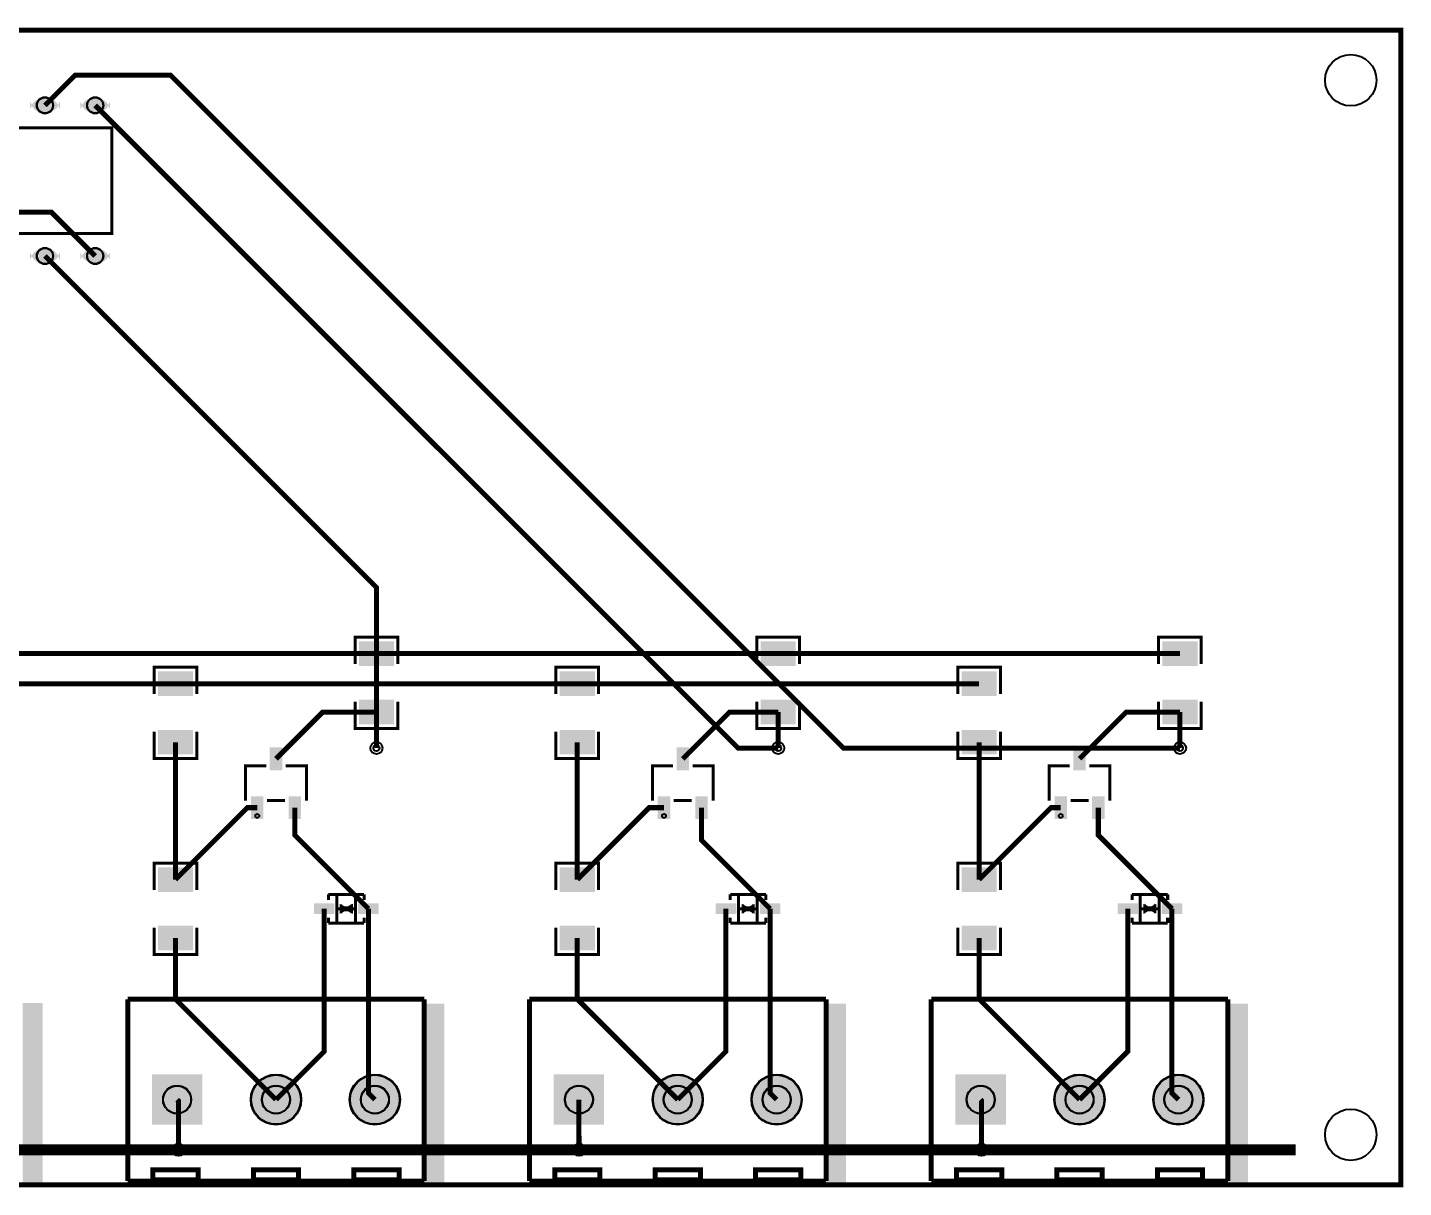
# Model space of a CAD drawing. Header units: millimetres. Extents: x 0 to 150, y -59 to 0.
# Drawn here: x 80.4 to 150, y -58.5 to 0.1 of the extents above; entities that cross this region are included whole.
import ezdxf

# ---------------------------------------------------------------- set-up
doc = ezdxf.new("R2010")
doc.units = ezdxf.units.MM
for name, color, linetype, true_color in [('BoardOutLine', 7, 'Continuous', 0xff00ff), ('BottomLayer', 7, 'Continuous', 0x0000ff), ('BottomSolderMaskLayer', 7, 'Continuous', 0xaa00ff), ('Document', 7, 'Continuous', 0xffffff), ('Hole', 7, 'Continuous', 0x222222), ('Multi-Layer', 7, 'Continuous', 0xc0c0c0), ('TopLayer', 7, 'Continuous', 0xff0000), ('TopPasteMaskLayer', 7, 'Continuous', 0x808080), ('TopSilkLayer', 7, 'Continuous', 0xffcc00), ('TopSolderMaskLayer', 7, 'Continuous', 0x800080)]:
    doc.layers.add(name, color=color, linetype=linetype, true_color=true_color)

msp = doc.modelspace()

# ---------------------------------------------------------------- hatches: boundary and pattern name
at = {"layer": 'BottomSolderMaskLayer'}
for points in [[(82.03530607061218, -3.622428244856451, -0.7853981633974483), (80.52451104902214, -3.622428244856451), (80.52451104902214, -3.997586995173947, -0.7853981633974483), (82.03530607061218, -3.997586995173947)], [(84.57531115062231, -3.622428244856451, -0.7853981633974483), (83.06451612903227, -3.622428244856451), (83.06451612903227, -3.997586995173947, -0.7853981633974483), (84.57531115062231, -3.997586995173947)], [(82.03530607061218, -11.242443484886962, -0.7853981633974483), (80.52451104902214, -11.242443484886962), (80.52451104902214, -11.617602235204458, -0.7853981633974483), (82.03530607061218, -11.617602235204458)], [(84.57531115062231, -11.242443484886962, -0.7853981633974483), (83.06451612903227, -11.242443484886962), (83.06451612903227, -11.617602235204458, -0.7853981633974483), (84.57531115062231, -11.617602235204458)], [(86.68857075133519, -52.8265915306024), (89.23939676911618, -52.8265915306024), (89.23939676911618, -55.377417548383505), (86.68857075133519, -55.377417548383505)], [(91.68853187706367, -54.10210820421639, 1), (94.23933197866387, -54.10210820421639, 1)], [(96.6885318770639, -54.10210820421639, 1), (99.2393319786641, -54.10210820421639, 1)], [(107.00855955905467, -52.8265915306024), (109.5593855768359, -52.8265915306024), (109.5593855768359, -55.377417548383505), (107.00855955905467, -55.377417548383505)], [(112.00857251714496, -54.10210820421639, 1), (114.55937261874516, -54.10210820421639, 1)], [(117.00857251714518, -54.10210820421639, 1), (119.55937261874539, -54.10210820421639, 1)], [(127.32857428295506, -52.8265915306024), (129.87940030073628, -52.8265915306024), (129.87940030073628, -55.377417548383505), (127.32857428295506, -55.377417548383505)], [(132.32861315722624, -54.10210820421639, 1), (134.87941325882645, -54.10210820421639, 1)], [(137.32861315722647, -54.10210820421639, 1), (139.87941325882667, -54.10210820421639, 1)]]:
    msp.add_hatch(color=256, dxfattribs=at).paths.add_polyline_path(points)
at = {"layer": 'Document'}
for points in [[(96.26598933197874, -44.19601219202434), (96.26598933197874, -44.70401320802637), (96.51998983997987, -44.450012700025354)], [(96.77399034798077, -44.70401320802637), (96.77399034798077, -44.19601219202434), (96.51998983997987, -44.450012700025354)], [(116.58600457200919, -44.19601219202434), (116.58600457200919, -44.70401320802637), (116.84000508001009, -44.450012700025354)], [(117.09400558801121, -44.70401320802637), (117.09400558801121, -44.19601219202434), (116.84000508001009, -44.450012700025354)], [(136.9059944119888, -44.19601219202434), (136.9059944119888, -44.70401320802637), (137.15999491998969, -44.450012700025354)], [(137.4139954279908, -44.70401320802637), (137.4139954279908, -44.19601219202434), (137.15999491998969, -44.450012700025354)]]:
    msp.add_hatch(color=256, dxfattribs=at).paths.add_polyline_path(points)
at = {"layer": 'Multi-Layer'}
for points in [[(82.00990601981208, -3.627508255016437, -0.7853981633974483), (80.54991109982224, -3.627508255016437), (80.54991109982224, -3.9925069850139607, -0.7853981633974483), (82.00990601981208, -3.9925069850139607)], [(84.54991109982221, -3.627508255016437, -0.7853981633974483), (83.08991617983237, -3.627508255016437), (83.08991617983237, -3.9925069850139607, -0.7853981633974483), (84.54991109982221, -3.9925069850139607)], [(82.00990601981208, -11.247523495046948, -0.7853981633974483), (80.54991109982224, -11.247523495046948), (80.54991109982224, -11.612522225044358, -0.7853981633974483), (82.00990601981208, -11.612522225044358)], [(84.54991109982221, -11.247523495046948, -0.7853981633974483), (83.08991617983237, -11.247523495046948), (83.08991617983237, -11.612522225044358, -0.7853981633974483), (84.54991109982221, -11.612522225044358)], [(86.71397002794015, -52.85199390398782), (89.21399542799077, -52.85199390398782), (89.21399542799077, -55.35201930403855), (86.71397002794015, -55.35201930403855)], [(91.71393192786377, -54.10210820421639, 1), (94.21393192786377, -54.10210820421639, 1)], [(96.713931927864, -54.10210820421639, 1), (99.213931927864, -54.10210820421639, 1)], [(107.03395986791975, -52.85199390398782), (109.53398526797059, -52.85199390398782), (109.53398526797059, -55.35201930403855), (107.03395986791975, -55.35201930403855)], [(112.03397256794506, -54.10210820421639, 1), (114.53397256794506, -54.10210820421639, 1)], [(117.03397256794528, -54.10210820421639, 1), (119.53397256794528, -54.10210820421639, 1)], [(127.35397510795019, -52.85199390398782), (129.85400050800104, -52.85199390398782), (129.85400050800104, -55.35201930403855), (127.35397510795019, -55.35201930403855)], [(132.35401320802634, -54.10210820421639, 1), (134.85401320802634, -54.10210820421639, 1)], [(137.35401320802657, -54.10210820421639, 1), (139.85401320802657, -54.10210820421639, 1)]]:
    msp.add_hatch(color=256, dxfattribs=at).paths.add_polyline_path(points)
at = {"layer": 'TopLayer'}
for points in [[(97.19349758699536, -32.144983489966876), (98.89448818897631, -32.144983489966876), (98.89448818897631, -30.937465074930174), (97.19349758699536, -30.937465074930174)], [(117.5135128270258, -32.144983489966876), (119.21450342900675, -32.144983489966876), (119.21450342900675, -30.937465074930174), (117.5135128270258, -30.937465074930174)], [(137.8335026670054, -32.144983489966876), (139.53449326898658, -32.144983489966876), (139.53449326898658, -30.937465074930174), (137.8335026670054, -30.937465074930174)], [(87.03350266700522, -33.66898653797307), (88.73449326898663, -33.66898653797307), (88.73449326898663, -32.46146812293625), (87.03350266700522, -32.46146812293625)], [(107.35349250698505, -33.66898653797307), (109.05448310896622, -33.66898653797307), (109.05448310896622, -32.46146812293625), (107.35349250698505, -32.46146812293625)], [(127.67350774701549, -33.66898653797307), (129.37449834899667, -33.66898653797307), (129.37449834899667, -32.46146812293625), (127.67350774701549, -32.46146812293625)], [(97.19349758699536, -33.8949961899923), (98.89448818897631, -33.8949961899923), (98.89448818897631, -35.10251460502923), (97.19349758699536, -35.10251460502923)], [(117.5135128270258, -33.8949961899923), (119.21450342900675, -33.8949961899923), (119.21450342900675, -35.10251460502923), (117.5135128270258, -35.10251460502923)], [(137.8335026670054, -33.8949961899923), (139.53449326898658, -33.8949961899923), (139.53449326898658, -35.10251460502923), (137.8335026670054, -35.10251460502923)], [(87.03350266700522, -35.41899923799838), (88.73449326898663, -35.41899923799838), (88.73449326898663, -36.62651765303531), (87.03350266700522, -36.62651765303531)], [(107.35349250698505, -35.41899923799838), (109.05448310896622, -35.41899923799838), (109.05448310896622, -36.62651765303531), (107.35349250698505, -36.62651765303531)], [(127.67350774701549, -35.41899923799838), (129.37449834899667, -35.41899923799838), (129.37449834899667, -36.62651765303531), (127.67350774701549, -36.62651765303531)], [(93.26400812801626, -36.32999745999484), (93.26400812801626, -37.39999999999998), (92.66400812801612, -37.39999999999998), (92.66400812801612, -36.32999745999484)], [(113.83799847599698, -36.32999745999484), (113.83799847599698, -37.39999999999998), (113.23799847599707, -37.39999999999998), (113.23799847599707, -36.32999745999484)], [(133.90398780797568, -36.32999745999484), (133.90398780797568, -37.39999999999998), (133.30398780797555, -37.39999999999998), (133.30398780797555, -36.32999745999484)], [(92.3140462280926, -38.799999999999955), (92.3140462280926, -39.870002540004975), (91.71404622809246, -39.870002540004975), (91.71404622809246, -38.799999999999955)], [(94.21397002794015, -38.799999999999955), (94.21397002794015, -39.870002540004975), (93.61397002794024, -39.870002540004975), (93.61397002794024, -38.799999999999955)], [(112.88803657607309, -38.799999999999955), (112.88803657607309, -39.870002540004975), (112.28803657607318, -39.870002540004975), (112.28803657607318, -38.799999999999955)], [(114.78796037592065, -38.799999999999955), (114.78796037592065, -39.870002540004975), (114.18796037592074, -39.870002540004975), (114.18796037592074, -38.799999999999955)], [(132.9540259080518, -38.799999999999955), (132.9540259080518, -39.870002540004975), (132.35402590805188, -39.870002540004975), (132.35402590805188, -38.799999999999955)], [(134.85394970789957, -38.799999999999955), (134.85394970789957, -39.870002540004975), (134.25394970789944, -39.870002540004975), (134.25394970789944, -38.799999999999955)], [(88.73449326898663, -43.5750063500127), (87.03350266700522, -43.5750063500127), (87.03350266700522, -42.367487934975884), (88.73449326898663, -42.367487934975884)], [(109.05448310896622, -43.5750063500127), (107.35349250698505, -43.5750063500127), (107.35349250698505, -42.367487934975884), (109.05448310896622, -42.367487934975884)], [(129.37449834899667, -43.5750063500127), (127.67350774701549, -43.5750063500127), (127.67350774701549, -42.367487934975884), (129.37449834899667, -42.367487934975884)], [(95.8949961899923, -44.69502159004321), (95.8949961899923, -44.20500381000761), (94.9099822199646, -44.20500381000761), (94.9099822199646, -44.69502159004321)], [(97.14498348996699, -44.69502159004321), (97.14498348996699, -44.20500381000761), (98.12999745999491, -44.20500381000761), (98.12999745999491, -44.69502159004321)], [(116.21501143002274, -44.69502159004321), (116.21501143002274, -44.20500381000761), (115.22999745999505, -44.20500381000761), (115.22999745999505, -44.69502159004321)], [(117.46499872999766, -44.69502159004321), (117.46499872999766, -44.20500381000761), (118.45001270002535, -44.20500381000761), (118.45001270002535, -44.69502159004321)], [(136.53500127000257, -44.69502159004321), (136.53500127000257, -44.20500381000761), (135.54998729997442, -44.20500381000761), (135.54998729997442, -44.69502159004321)], [(137.78498856997726, -44.69502159004321), (137.78498856997726, -44.20500381000761), (138.77000254000495, -44.20500381000761), (138.77000254000495, -44.69502159004321)], [(88.73449326898663, -45.32501905003801), (87.03350266700522, -45.32501905003801), (87.03350266700522, -46.53253746507494), (88.73449326898663, -46.53253746507494)], [(109.05448310896622, -45.32501905003801), (107.35349250698505, -45.32501905003801), (107.35349250698505, -46.53253746507494), (109.05448310896622, -46.53253746507494)], [(129.37449834899667, -45.32501905003801), (127.67350774701549, -45.32501905003801), (127.67350774701549, -46.53253746507494), (129.37449834899667, -46.53253746507494)]]:
    msp.add_hatch(color=256, dxfattribs=at).paths.add_polyline_path(points)
at = {"layer": 'TopPasteMaskLayer'}
for points in [[(97.29349758699527, -32.144983489966876), (97.65481330962666, -32.144983489966876), (97.7548133096268, -32.04498348996685), (97.7548133096268, -31.834417068834114), (97.8548133096267, -31.73441706883409), (98.23317246634497, -31.73441706883409), (98.3331724663451, -31.834417068834114), (98.3331724663451, -32.04498348996685), (98.43317246634501, -32.144983489966876), (98.79448818897663, -32.144983489966876), (98.89448818897631, -32.04498348996685), (98.89448818897631, -31.037465074930196), (98.79448818897663, -30.937465074930174), (97.29349758699527, -30.937465074930174), (97.19349758699536, -31.037465074930196), (97.19349758699536, -32.04498348996685)], [(117.61351282702572, -32.144983489966876), (117.97482854965733, -32.144983489966876), (118.07482854965701, -32.04498348996685), (118.07482854965701, -31.834417068834114), (118.17482854965692, -31.73441706883409), (118.55318770637564, -31.73441706883409), (118.65318770637555, -31.834417068834114), (118.65318770637555, -32.04498348996685), (118.75318770637546, -32.144983489966876), (119.11450342900685, -32.144983489966876), (119.21450342900675, -32.04498348996685), (119.21450342900675, -31.037465074930196), (119.11450342900685, -30.937465074930174), (117.61351282702572, -30.937465074930174), (117.5135128270258, -31.037465074930196), (117.5135128270258, -32.04498348996685)], [(137.93350266700554, -32.144983489966876), (138.2948183896367, -32.144983489966876), (138.3948183896366, -32.04498348996685), (138.3948183896366, -31.834417068834114), (138.49481838963675, -31.73441706883409), (138.87317754635524, -31.73441706883409), (138.97317754635492, -31.834417068834114), (138.97317754635492, -32.04498348996685), (139.07317754635505, -32.144983489966876), (139.43449326898644, -32.144983489966876), (139.53449326898658, -32.04498348996685), (139.53449326898658, -31.037465074930196), (139.43449326898644, -30.937465074930174), (137.93350266700554, -30.937465074930174), (137.8335026670054, -31.037465074930196), (137.8335026670054, -32.04498348996685)], [(87.13350266700536, -33.66898653797307), (87.49481838963675, -33.66898653797307), (87.59481838963688, -33.568986537973046), (87.59481838963688, -33.35842011684019), (87.6948183896368, -33.25842011684017), (88.07317754635505, -33.25842011684017), (88.17317754635519, -33.35842011684019), (88.17317754635519, -33.568986537973046), (88.2731775463551, -33.66898653797307), (88.63449326898649, -33.66898653797307), (88.73449326898663, -33.568986537973046), (88.73449326898663, -32.561468122936276), (88.63449326898649, -32.46146812293625), (87.13350266700536, -32.46146812293625), (87.03350266700522, -32.561468122936276), (87.03350266700522, -33.568986537973046)], [(107.45349250698496, -33.66898653797307), (107.81480822961657, -33.66898653797307), (107.91480822961648, -33.568986537973046), (107.91480822961648, -33.35842011684019), (108.01480822961639, -33.25842011684017), (108.39316738633488, -33.25842011684017), (108.49316738633479, -33.35842011684019), (108.49316738633479, -33.568986537973046), (108.5931673863347, -33.66898653797307), (108.95448310896631, -33.66898653797307), (109.05448310896622, -33.568986537973046), (109.05448310896622, -32.561468122936276), (108.95448310896631, -32.46146812293625), (107.45349250698496, -32.46146812293625), (107.35349250698505, -32.561468122936276), (107.35349250698505, -33.568986537973046)], [(127.7735077470154, -33.66898653797307), (128.13482346964702, -33.66898653797307), (128.23482346964693, -33.568986537973046), (128.23482346964693, -33.35842011684019), (128.33482346964706, -33.25842011684017), (128.71318262636532, -33.25842011684017), (128.81318262636523, -33.35842011684019), (128.81318262636523, -33.568986537973046), (128.91318262636537, -33.66898653797307), (129.27449834899676, -33.66898653797307), (129.37449834899667, -33.568986537973046), (129.37449834899667, -32.561468122936276), (129.27449834899676, -32.46146812293625), (127.7735077470154, -32.46146812293625), (127.67350774701549, -32.561468122936276), (127.67350774701549, -33.568986537973046)], [(97.29349758699527, -33.8949961899923), (97.65481330962666, -33.8949961899923), (97.7548133096268, -33.99499618999232), (97.7548133096268, -34.205562611125174), (97.8548133096267, -34.3055626111252), (98.23317246634497, -34.3055626111252), (98.3331724663451, -34.205562611125174), (98.3331724663451, -33.99499618999232), (98.43317246634501, -33.8949961899923), (98.79448818897663, -33.8949961899923), (98.89448818897631, -33.99499618999232), (98.89448818897631, -35.002514605029205), (98.79448818897663, -35.10251460502923), (97.29349758699527, -35.10251460502923), (97.19349758699536, -35.002514605029205), (97.19349758699536, -33.99499618999232)], [(117.61351282702572, -33.8949961899923), (117.97482854965733, -33.8949961899923), (118.07482854965701, -33.99499618999232), (118.07482854965701, -34.205562611125174), (118.17482854965692, -34.3055626111252), (118.55318770637564, -34.3055626111252), (118.65318770637555, -34.205562611125174), (118.65318770637555, -33.99499618999232), (118.75318770637546, -33.8949961899923), (119.11450342900685, -33.8949961899923), (119.21450342900675, -33.99499618999232), (119.21450342900675, -35.002514605029205), (119.11450342900685, -35.10251460502923), (117.61351282702572, -35.10251460502923), (117.5135128270258, -35.002514605029205), (117.5135128270258, -33.99499618999232)], [(137.93350266700554, -33.8949961899923), (138.2948183896367, -33.8949961899923), (138.3948183896366, -33.99499618999232), (138.3948183896366, -34.205562611125174), (138.49481838963675, -34.3055626111252), (138.87317754635524, -34.3055626111252), (138.97317754635492, -34.205562611125174), (138.97317754635492, -33.99499618999232), (139.07317754635505, -33.8949961899923), (139.43449326898644, -33.8949961899923), (139.53449326898658, -33.99499618999232), (139.53449326898658, -35.002514605029205), (139.43449326898644, -35.10251460502923), (137.93350266700554, -35.10251460502923), (137.8335026670054, -35.002514605029205), (137.8335026670054, -33.99499618999232)], [(87.13350266700536, -35.41899923799838), (87.49481838963675, -35.41899923799838), (87.59481838963688, -35.5189992379984), (87.59481838963688, -35.72956565913137), (87.6948183896368, -35.829565659131276), (88.07317754635505, -35.829565659131276), (88.17317754635519, -35.72956565913137), (88.17317754635519, -35.5189992379984), (88.2731775463551, -35.41899923799838), (88.63449326898649, -35.41899923799838), (88.73449326898663, -35.5189992379984), (88.73449326898663, -36.526517653035285), (88.63449326898649, -36.62651765303531), (87.13350266700536, -36.62651765303531), (87.03350266700522, -36.526517653035285), (87.03350266700522, -35.5189992379984)], [(107.45349250698496, -35.41899923799838), (107.81480822961657, -35.41899923799838), (107.91480822961648, -35.5189992379984), (107.91480822961648, -35.72956565913137), (108.01480822961639, -35.829565659131276), (108.39316738633488, -35.829565659131276), (108.49316738633479, -35.72956565913137), (108.49316738633479, -35.5189992379984), (108.5931673863347, -35.41899923799838), (108.95448310896631, -35.41899923799838), (109.05448310896622, -35.5189992379984), (109.05448310896622, -36.526517653035285), (108.95448310896631, -36.62651765303531), (107.45349250698496, -36.62651765303531), (107.35349250698505, -36.526517653035285), (107.35349250698505, -35.5189992379984)], [(127.7735077470154, -35.41899923799838), (128.13482346964702, -35.41899923799838), (128.23482346964693, -35.5189992379984), (128.23482346964693, -35.72956565913137), (128.33482346964706, -35.829565659131276), (128.71318262636532, -35.829565659131276), (128.81318262636523, -35.72956565913137), (128.81318262636523, -35.5189992379984), (128.91318262636537, -35.41899923799838), (129.27449834899676, -35.41899923799838), (129.37449834899667, -35.5189992379984), (129.37449834899667, -36.526517653035285), (129.27449834899676, -36.62651765303531), (127.7735077470154, -36.62651765303531), (127.67350774701549, -36.526517653035285), (127.67350774701549, -35.5189992379984)], [(93.26400812801626, -36.32999745999484), (93.26400812801626, -37.39999999999998), (92.66400812801612, -37.39999999999998), (92.66400812801612, -36.32999745999484)], [(113.83799847599698, -36.32999745999484), (113.83799847599698, -37.39999999999998), (113.23799847599707, -37.39999999999998), (113.23799847599707, -36.32999745999484)], [(133.90398780797568, -36.32999745999484), (133.90398780797568, -37.39999999999998), (133.30398780797555, -37.39999999999998), (133.30398780797555, -36.32999745999484)], [(92.3140462280926, -38.799999999999955), (92.3140462280926, -39.870002540004975), (91.71404622809246, -39.870002540004975), (91.71404622809246, -38.799999999999955)], [(94.21397002794015, -38.799999999999955), (94.21397002794015, -39.870002540004975), (93.61397002794024, -39.870002540004975), (93.61397002794024, -38.799999999999955)], [(112.88803657607309, -38.799999999999955), (112.88803657607309, -39.870002540004975), (112.28803657607318, -39.870002540004975), (112.28803657607318, -38.799999999999955)], [(114.78796037592065, -38.799999999999955), (114.78796037592065, -39.870002540004975), (114.18796037592074, -39.870002540004975), (114.18796037592074, -38.799999999999955)], [(132.9540259080518, -38.799999999999955), (132.9540259080518, -39.870002540004975), (132.35402590805188, -39.870002540004975), (132.35402590805188, -38.799999999999955)], [(134.85394970789957, -38.799999999999955), (134.85394970789957, -39.870002540004975), (134.25394970789944, -39.870002540004975), (134.25394970789944, -38.799999999999955)], [(88.63449326898649, -43.5750063500127), (88.2731775463551, -43.5750063500127), (88.17317754635519, -43.47500635001268), (88.17317754635519, -43.264439928879824), (88.07317754635505, -43.1644399288798), (87.6948183896368, -43.1644399288798), (87.59481838963688, -43.264439928879824), (87.59481838963688, -43.47500635001268), (87.49481838963675, -43.5750063500127), (87.13350266700536, -43.5750063500127), (87.03350266700522, -43.47500635001268), (87.03350266700522, -42.46748793497591), (87.13350266700536, -42.367487934975884), (88.63449326898649, -42.367487934975884), (88.73449326898663, -42.46748793497591), (88.73449326898663, -43.47500635001268)], [(108.95448310896631, -43.5750063500127), (108.5931673863347, -43.5750063500127), (108.49316738633479, -43.47500635001268), (108.49316738633479, -43.264439928879824), (108.39316738633488, -43.1644399288798), (108.01480822961639, -43.1644399288798), (107.91480822961648, -43.264439928879824), (107.91480822961648, -43.47500635001268), (107.81480822961657, -43.5750063500127), (107.45349250698496, -43.5750063500127), (107.35349250698505, -43.47500635001268), (107.35349250698505, -42.46748793497591), (107.45349250698496, -42.367487934975884), (108.95448310896631, -42.367487934975884), (109.05448310896622, -42.46748793497591), (109.05448310896622, -43.47500635001268)], [(129.27449834899676, -43.5750063500127), (128.91318262636537, -43.5750063500127), (128.81318262636523, -43.47500635001268), (128.81318262636523, -43.264439928879824), (128.71318262636532, -43.1644399288798), (128.33482346964706, -43.1644399288798), (128.23482346964693, -43.264439928879824), (128.23482346964693, -43.47500635001268), (128.13482346964702, -43.5750063500127), (127.7735077470154, -43.5750063500127), (127.67350774701549, -43.47500635001268), (127.67350774701549, -42.46748793497591), (127.7735077470154, -42.367487934975884), (129.27449834899676, -42.367487934975884), (129.37449834899667, -42.46748793497591), (129.37449834899667, -43.47500635001268)], [(95.8949961899923, -44.69502159004321), (95.8949961899923, -44.20500381000761), (94.9099822199646, -44.20500381000761), (94.9099822199646, -44.69502159004321)], [(97.14498348996699, -44.69502159004321), (97.14498348996699, -44.20500381000761), (98.12999745999491, -44.20500381000761), (98.12999745999491, -44.69502159004321)], [(116.21501143002274, -44.69502159004321), (116.21501143002274, -44.20500381000761), (115.22999745999505, -44.20500381000761), (115.22999745999505, -44.69502159004321)], [(117.46499872999766, -44.69502159004321), (117.46499872999766, -44.20500381000761), (118.45001270002535, -44.20500381000761), (118.45001270002535, -44.69502159004321)], [(136.53500127000257, -44.69502159004321), (136.53500127000257, -44.20500381000761), (135.54998729997442, -44.20500381000761), (135.54998729997442, -44.69502159004321)], [(137.78498856997726, -44.69502159004321), (137.78498856997726, -44.20500381000761), (138.77000254000495, -44.20500381000761), (138.77000254000495, -44.69502159004321)], [(88.63449326898649, -45.32501905003801), (88.2731775463551, -45.32501905003801), (88.17317754635519, -45.42501905003803), (88.17317754635519, -45.635585471170884), (88.07317754635505, -45.73558547117091), (87.6948183896368, -45.73558547117091), (87.59481838963688, -45.635585471170884), (87.59481838963688, -45.42501905003803), (87.49481838963675, -45.32501905003801), (87.13350266700536, -45.32501905003801), (87.03350266700522, -45.42501905003803), (87.03350266700522, -46.432537465074915), (87.13350266700536, -46.53253746507494), (88.63449326898649, -46.53253746507494), (88.73449326898663, -46.432537465074915), (88.73449326898663, -45.42501905003803)], [(108.95448310896631, -45.32501905003801), (108.5931673863347, -45.32501905003801), (108.49316738633479, -45.42501905003803), (108.49316738633479, -45.635585471170884), (108.39316738633488, -45.73558547117091), (108.01480822961639, -45.73558547117091), (107.91480822961648, -45.635585471170884), (107.91480822961648, -45.42501905003803), (107.81480822961657, -45.32501905003801), (107.45349250698496, -45.32501905003801), (107.35349250698505, -45.42501905003803), (107.35349250698505, -46.432537465074915), (107.45349250698496, -46.53253746507494), (108.95448310896631, -46.53253746507494), (109.05448310896622, -46.432537465074915), (109.05448310896622, -45.42501905003803)], [(129.27449834899676, -45.32501905003801), (128.91318262636537, -45.32501905003801), (128.81318262636523, -45.42501905003803), (128.81318262636523, -45.635585471170884), (128.71318262636532, -45.73558547117091), (128.33482346964706, -45.73558547117091), (128.23482346964693, -45.635585471170884), (128.23482346964693, -45.42501905003803), (128.13482346964702, -45.32501905003801), (127.7735077470154, -45.32501905003801), (127.67350774701549, -45.42501905003803), (127.67350774701549, -46.432537465074915), (127.7735077470154, -46.53253746507494), (129.27449834899676, -46.53253746507494), (129.37449834899667, -46.432537465074915), (129.37449834899667, -45.42501905003803)]]:
    msp.add_hatch(color=256, dxfattribs=at).paths.add_polyline_path(points)
at = {"layer": 'TopSilkLayer'}
for points in [[(80.1440182880367, -49.22301244602488), (81.16002032004076, -49.22301244602488), (81.16002032004076, -58.36703073406147), (80.1440182880367, -58.36703073406147), (80.1440182880367, -49.22301244602488)], [(100.46405892811799, -49.2448564897129), (101.48006096012205, -49.2448564897129), (101.48006096012205, -58.38887477774949), (100.46405892811799, -58.38887477774949), (100.46405892811799, -49.2448564897129)], [(120.78409956819928, -49.2448564897129), (121.80010160020333, -49.2448564897129), (121.80010160020333, -58.38887477774949), (120.78409956819928, -58.38887477774949), (120.78409956819928, -49.2448564897129)], [(141.10414020828057, -49.2448564897129), (142.12014224028462, -49.2448564897129), (142.12014224028462, -58.38887477774949), (141.10414020828057, -58.38887477774949), (141.10414020828057, -49.2448564897129)]]:
    msp.add_hatch(color=256, dxfattribs=at).paths.add_polyline_path(points)
at = {"layer": 'TopSolderMaskLayer'}
for points in [[(82.03530607061218, -3.622428244856451, -0.7853981633974483), (80.52451104902214, -3.622428244856451), (80.52451104902214, -3.997586995173947, -0.7853981633974483), (82.03530607061218, -3.997586995173947)], [(84.57531115062231, -3.622428244856451, -0.7853981633974483), (83.06451612903227, -3.622428244856451), (83.06451612903227, -3.997586995173947, -0.7853981633974483), (84.57531115062231, -3.997586995173947)], [(82.03530607061218, -11.242443484886962, -0.7853981633974483), (80.52451104902214, -11.242443484886962), (80.52451104902214, -11.617602235204458, -0.7853981633974483), (82.03530607061218, -11.617602235204458)], [(84.57531115062231, -11.242443484886962, -0.7853981633974483), (83.06451612903227, -11.242443484886962), (83.06451612903227, -11.617602235204458, -0.7853981633974483), (84.57531115062231, -11.617602235204458)], [(97.15771952637738, -32.163012978459165), (98.93027052389812, -32.163012978459165), (98.93027052389812, -30.919432552192234), (97.15771952637738, -30.919432552192234)], [(117.47773369783181, -32.163012978459165), (119.25028469535278, -32.163012978459165), (119.25028469535278, -30.919432552192234), (117.47773369783181, -30.919432552192234)], [(137.79772140065938, -32.163012978459165), (139.57027239818058, -32.163012978459165), (139.57027239818058, -30.919432552192234), (137.79772140065938, -30.919432552192234)], [(86.99772567496348, -33.687016026465244), (88.77027667248444, -33.687016026465244), (88.77027667248444, -32.44343560019831), (86.99772567496348, -32.44343560019831)], [(107.31771337779128, -33.687016026465244), (109.09026437531202, -33.687016026465244), (109.09026437531202, -32.44343560019831), (107.31771337779128, -32.44343560019831)], [(127.63772754924548, -33.687016026465244), (129.41027854676668, -33.687016026465244), (129.41027854676668, -32.44343560019831), (127.63772754924548, -32.44343560019831)], [(97.15771952637738, -33.87696215013136), (98.93027052389812, -33.87696215013136), (98.93027052389812, -35.12054257639852), (97.15771952637738, -35.12054257639852)], [(117.47773369783181, -33.87696215013136), (119.25028469535278, -33.87696215013136), (119.25028469535278, -35.12054257639852), (117.47773369783181, -35.12054257639852)], [(137.79772140065938, -33.87696215013136), (139.57027239818058, -33.87696215013136), (139.57027239818058, -35.12054257639852), (137.79772140065938, -35.12054257639852)], [(86.99772567496348, -35.40096519813744), (88.77027667248444, -35.40096519813744), (88.77027667248444, -36.644545624404714), (86.99772567496348, -36.644545624404714)], [(107.31771337779128, -35.40096519813744), (109.09026437531202, -35.40096519813744), (109.09026437531202, -36.644545624404714), (107.31771337779128, -36.644545624404714)], [(127.63772754924548, -35.40096519813744), (129.41027854676668, -35.40096519813744), (129.41027854676668, -36.644545624404714), (127.63772754924548, -36.644545624404714)], [(93.27825473107146, -36.28468984249798), (93.27825473107146, -37.44528611207761), (92.64976876041192, -37.44528611207761), (92.64976876041192, -36.28468984249798)], [(113.85224266723503, -36.28468984249798), (113.85224266723503, -37.44528611207761), (113.22375669657572, -37.44528611207761), (113.22375669657572, -36.28468984249798)], [(133.91822958739704, -36.28468984249798), (133.91822958739704, -37.44528611207761), (133.2897436167375, -37.44528611207761), (133.2897436167375, -36.28468984249798)], [(92.32829283114779, -38.75470098467076), (92.32829283114779, -39.91529725425039), (91.69980686048825, -39.91529725425039), (91.69980686048825, -38.75470098467076)], [(94.22821663099535, -38.75470098467076), (94.22821663099535, -39.91529725425039), (93.59973066033604, -39.91529725425039), (93.59973066033604, -38.75470098467076)], [(112.90228076731137, -38.75470098467076), (112.90228076731137, -39.91529725425039), (112.27379479665206, -39.91529725425039), (112.27379479665206, -38.75470098467076)], [(114.8022045671587, -38.75470098467076), (114.8022045671587, -39.91529725425039), (114.17371859649961, -39.91529725425039), (114.17371859649961, -38.75470098467076)], [(132.96826768747292, -38.75470098467076), (132.96826768747292, -39.91529725425039), (132.33978171681383, -39.91529725425039), (132.33978171681383, -38.75470098467076)], [(134.8681914873207, -38.75470098467076), (134.8681914873207, -39.91529725425039), (134.23970551666116, -39.91529725425039), (134.23970551666116, -38.75470098467076)], [(88.77027667248444, -43.593035838504875), (86.99772567496348, -43.593035838504875), (86.99772567496348, -42.349455412237944), (88.77027667248444, -42.349455412237944)], [(109.09026437531202, -43.593035838504875), (107.31771337779128, -43.593035838504875), (107.31771337779128, -42.349455412237944), (109.09026437531202, -42.349455412237944)], [(129.41027854676668, -43.593035838504875), (127.63772754924548, -43.593035838504875), (127.63772754924548, -42.349455412237944), (129.41027854676668, -42.349455412237944)], [(95.92039100096758, -44.72041505744926), (95.92039100096758, -44.1795945424559), (94.88457692933957, -44.1795945424559), (94.88457692933957, -44.72041505744926)], [(97.11958081925445, -44.72041505744926), (97.11958081925445, -44.1795945424559), (98.15539489088269, -44.1795945424559), (98.15539489088269, -44.72041505744926)], [(116.2404049310419, -44.72041505744926), (116.2404049310419, -44.1795945424559), (115.20459085941388, -44.1795945424559), (115.20459085941388, -44.72041505744926)], [(117.43959474932876, -44.72041505744926), (117.43959474932876, -44.1795945424559), (118.475408820957, -44.1795945424559), (118.475408820957, -44.72041505744926)], [(136.56040525067147, -44.72041505744926), (136.56040525067147, -44.1795945424559), (135.524591179043, -44.1795945424559), (135.524591179043, -44.72041505744926)], [(137.7595950689581, -44.72041505744926), (137.7595950689581, -44.1795945424559), (138.79540914058612, -44.1795945424559), (138.79540914058612, -44.72041505744926)], [(88.77027667248444, -45.30698501017707), (86.99772567496348, -45.30698501017707), (86.99772567496348, -46.55056543644423), (88.77027667248444, -46.55056543644423)], [(109.09026437531202, -45.30698501017707), (107.31771337779128, -45.30698501017707), (107.31771337779128, -46.55056543644423), (109.09026437531202, -46.55056543644423)], [(129.41027854676668, -45.30698501017707), (127.63772754924548, -45.30698501017707), (127.63772754924548, -46.55056543644423), (129.41027854676668, -46.55056543644423)], [(86.68857075133519, -52.8265915306024), (89.23939676911618, -52.8265915306024), (89.23939676911618, -55.377417548383505), (86.68857075133519, -55.377417548383505)], [(91.68853187706367, -54.10210820421639, 1), (94.23933197866387, -54.10210820421639, 1)], [(96.6885318770639, -54.10210820421639, 1), (99.2393319786641, -54.10210820421639, 1)], [(107.00855955905467, -52.8265915306024), (109.5593855768359, -52.8265915306024), (109.5593855768359, -55.377417548383505), (107.00855955905467, -55.377417548383505)], [(112.00857251714496, -54.10210820421639, 1), (114.55937261874516, -54.10210820421639, 1)], [(117.00857251714518, -54.10210820421639, 1), (119.55937261874539, -54.10210820421639, 1)], [(127.32857428295506, -52.8265915306024), (129.87940030073628, -52.8265915306024), (129.87940030073628, -55.377417548383505), (127.32857428295506, -55.377417548383505)], [(132.32861315722624, -54.10210820421639, 1), (134.87941325882645, -54.10210820421639, 1)], [(137.32861315722647, -54.10210820421639, 1), (139.87941325882667, -54.10210820421639, 1)]]:
    msp.add_hatch(color=256, dxfattribs=at).paths.add_polyline_path(points)

# ---------------------------------------------------------------- linework, layer by layer
at = {"layer": 'BoardOutLine', "const_width": 0.25400050800101603}
msp.add_lwpolyline([(0, 0), (149.86029972059941, 0), (149.86029972059941, -58.42011684023362), (0, -58.42011684023362), (0, 0)], close=True, dxfattribs=at)
at = {"layer": 'BottomLayer', "const_width": 0.25400050800101603}
for points in [[(81.27990855981716, -3.810007620015199), (82.80391160782324, -2.2860045720091193), (87.62999745999514, -2.2860045720091193), (121.66598933197861, -36.321996443992816), (138.68399796799577, -36.321996443992816)], [(83.81991363982729, -3.810007620015199), (116.33190246380491, -36.321996443992816), (118.3640081280164, -36.321996443992816)], [(81.27990855981716, -11.43002286004571), (98.04399288798595, -28.19410718821439), (98.04399288798595, -36.321996443992816)]]:
    msp.add_lwpolyline(points, dxfattribs=at)
at = {"layer": 'BottomSolderMaskLayer'}
for centre, radius in [((81.28001016002031, -3.810007620015199), 0.41391788448155875), ((83.82001524003044, -3.810007620015199), 0.41391788448155875), ((81.28001016002031, -11.43002286004571), 0.41391788448155875), ((83.82001524003044, -11.43002286004571), 0.41391788448155875), ((92.96393192786377, -54.10210820421639), 1.2754000508001015), ((97.963931927864, -54.10210820421639), 1.2754000508001015), ((113.28397256794506, -54.10210820421639), 1.2754000508001015), ((118.28397256794528, -54.10210820421639), 1.2754000508001015), ((133.60401320802634, -54.10210820421639), 1.2754000508001015), ((138.60401320802657, -54.10210820421639), 1.2754000508001015), ((87.96398272796546, -54.10200660401324), 0.7142240284480569), ((92.96398272796546, -54.10200660401324), 0.7142240284480569), ((97.96403352806715, -54.10200660401324), 0.7142240284480569), ((108.28397256794528, -54.10200660401324), 0.7142240284480569), ((113.28397256794506, -54.10200660401324), 0.7142240284480569), ((118.28402336804675, -54.10200660401324), 0.7142240284480569), ((128.60398780797573, -54.10200660401324), 0.7142240284480569), ((133.6039878079755, -54.10200660401324), 0.7142240284480569), ((138.60403860807742, -54.10200660401324), 0.7142240284480569)]:
    msp.add_circle(centre, radius, dxfattribs=at)
at = {"layer": 'Document'}
for centre in [(92.0139700279401, -39.75107950215897), (112.58801117602229, -39.75107950215897), (132.65405130810268, -39.75107950215897)]:
    msp.add_circle(centre, 0.10007620015240032, dxfattribs=at)
at = {"layer": 'Hole'}
for centre in [(98.04394208788426, -36.32207264414524), (118.36398272796555, -36.32207264414524), (138.6840233680466, -36.32207264414524), (88.0375920751842, -56.642113284226525), (108.28981457962936, -56.642113284226525), (128.64363728727471, -56.642113284226525)]:
    msp.add_circle(centre, 0.15240030480060962, dxfattribs=at)
at = {"layer": 'Multi-Layer'}
for centre, radius in [((147.32029464058928, -2.5400050800101326), 1.3000000000000003), ((81.28001016002031, -3.810007620015199), 0.4), ((83.82001524003044, -3.810007620015199), 0.4), ((81.28001016002031, -11.43002286004571), 0.4), ((83.82001524003044, -11.43002286004571), 0.4), ((98.04394208788426, -36.32207264414524), 0.30480060960121924), ((118.36398272796555, -36.32207264414524), 0.30480060960121924), ((138.6840233680466, -36.32207264414524), 0.30480060960121924), ((92.96393192786377, -54.10210820421639), 1.25), ((97.963931927864, -54.10210820421639), 1.25), ((113.28397256794506, -54.10210820421639), 1.25), ((118.28397256794528, -54.10210820421639), 1.25), ((133.60401320802634, -54.10210820421639), 1.25), ((138.60401320802657, -54.10210820421639), 1.25), ((87.96398272796546, -54.10200660401324), 0.7000000000000001), ((92.96398272796546, -54.10200660401324), 0.7000000000000001), ((97.96403352806715, -54.10200660401324), 0.7000000000000001), ((108.28397256794528, -54.10200660401324), 0.7000000000000001), ((113.28397256794506, -54.10200660401324), 0.7000000000000001), ((118.28402336804675, -54.10200660401324), 0.7000000000000001), ((128.60398780797573, -54.10200660401324), 0.7000000000000001), ((133.6039878079755, -54.10200660401324), 0.7000000000000001), ((138.60403860807742, -54.10200660401324), 0.7000000000000001), ((147.32029464058928, -55.880111760223485), 1.3000000000000003), ((88.0375920751842, -56.642113284226525), 0.30480060960121924), ((108.28981457962936, -56.642113284226525), 0.30480060960121924), ((128.64363728727471, -56.642113284226525), 0.30480060960121924)]:
    msp.add_circle(centre, radius, dxfattribs=at)
at = {"layer": 'TopLayer'}
for points, const_width in [([(83.81991363982729, -11.43002286004571), (81.60248920497838, -9.212598425196802), (63.49994919989854, -9.212598425196802)], 0.25400050800101603), ([(77.72390144780297, -31.5412750825501), (98.04394208788426, -31.5412750825501)], 0.25400050800101603), ([(98.04394208788426, -31.5412750825501), (118.36403352806724, -31.541148082296104)], 0.25400050800101603), ([(118.36403352806724, -31.541148082296104), (138.68397256794515, -31.54117348234695)], 0.25400050800101603), ([(67.56388112776222, -33.06512573025145), (87.88407416814835, -33.06512573025145)], 0.25400050800101603), ([(87.88407416814835, -33.06512573025145), (108.20401320802648, -33.06512573025145)], 0.25400050800101603), ([(108.20401320802648, -33.06512573025145), (128.52395224790462, -33.06520193040387)], 0.25400050800101603), ([(92.96393192786377, -36.86512573025141), (95.33020066040126, -34.49885699771403), (98.04394208788426, -34.49885699771403)], 0.25400050800101603), ([(98.04399288798595, -36.321996443992816), (98.04394208788426, -34.49885699771403)], 0.25400050800101603), ([(113.53797307594618, -36.86512573025141), (115.90436880873767, -34.49872999745992), (118.36403352806724, -34.49872999745992)], 0.25400050800101603), ([(118.3640081280164, -36.321996443992816), (118.36403352806724, -34.49872999745992)], 0.25400050800101603), ([(133.60401320802634, -36.86512573025141), (135.97040894081783, -34.49872999745992), (138.6840233680466, -34.49872999745992)], 0.25400050800101603), ([(138.68399796799577, -36.321996443992816), (138.68397256794515, -34.49875539751088)], 0.25400050800101603), ([(87.88407416814835, -42.97114554229108), (87.88407416814835, -36.02270764541527)], 0.25400050800101603), ([(108.20396240792479, -42.97129794259581), (108.20401320802648, -36.02270764541527)], 0.25400050800101603), ([(128.52405384810777, -42.971221742443504), (128.52395224790462, -36.02278384556769)], 0.25400050800101603), ([(87.88407416814835, -42.97114554229108), (91.52019304038595, -39.33502667005337), (92.0139700279401, -39.33502667005337)], 0.25400050800101603), ([(97.63741427482864, -44.45006350012693), (93.91389382778766, -40.72654305308606), (93.91389382778766, -39.33502667005337)], 0.25400050800101603), ([(108.20396240792479, -42.97129794259581), (111.84023368046724, -39.33502667005337), (112.58801117602229, -39.33502667005337)], 0.25400050800101603), ([(117.95742951485909, -44.4500381000762), (114.48793497586985, -40.980543561087075), (114.48793497586985, -39.33502667005337)], 0.25400050800101603), ([(128.52400304800608, -42.971221742443504), (132.16022352044706, -39.33502667005337), (132.65405130810268, -39.33502667005337)], 0.25400050800101603), ([(138.27759715519437, -44.4499110998222), (134.55397510795024, -40.72626365252734), (134.55397510795024, -39.33502667005337)], 0.25400050800101603), ([(92.96393192786377, -54.10210820421639), (95.40246380492772, -51.66357632715267), (95.40246380492772, -44.45006350012693)], 0.25400050800101603), ([(97.963931927864, -54.10210820421639), (97.63741427482864, -53.77559055118104), (97.63741427482864, -44.45006350012693)], 0.25400050800101603), ([(113.28397256794506, -54.10210820421639), (115.72247904495816, -51.66360172720351), (115.72247904495816, -44.4500381000762)], 0.25400050800101603), ([(118.28397256794528, -54.10210820421639), (117.95742951485909, -53.775565151130195), (117.95742951485909, -44.4500381000762)], 0.25400050800101603), ([(133.60401320802634, -54.10210820421639), (136.04239268478545, -51.663728727457396), (136.04239268478545, -44.4499110998222)], 0.25400050800101603), ([(138.60401320802657, -54.10210820421639), (138.27759715519437, -53.775692151384305), (138.27759715519437, -44.4499110998222)], 0.25400050800101603), ([(92.96393192786377, -54.10210820421639), (87.88407416814835, -49.022250444500855), (87.88407416814835, -45.9287274574549)], 0.25400050800101603), ([(113.28397256794506, -54.10210820421639), (108.20396240792479, -49.022098044196014), (108.20396240792479, -45.92887985775974)], 0.25400050800101603), ([(133.60401320802634, -54.10210820421639), (128.52405384810777, -49.0221488442977), (128.52405384810777, -45.92880365760732)], 0.25400050800101603), ([(87.963931927864, -54.10210820421639), (88.03749047498104, -54.17566675133355), (88.03749047498104, -56.642113284226525)], 0.25400050800101603), ([(108.28295656591331, -54.10210820421639), (108.29057658115312, -56.642113284226525)], 0.25400050800101603), ([(128.60401320802657, -54.10210820421639), (128.64371348742702, -54.141808483616956), (128.64371348742702, -56.642113284226525)], 0.25400050800101603), ([(67.64973329946679, -56.642113284226525), (88.03749047498104, -56.642113284226525)], 0.55), ([(88.03749047498104, -56.642113284226525), (108.28981457962936, -56.642113284226525)], 0.55), ([(108.28981457962936, -56.642113284226525), (128.64371348742702, -56.642113284226525)], 0.55), ([(128.64371348742702, -56.642113284226525), (144.52628905257825, -56.642113284226525)], 0.55)]:
    msp.add_lwpolyline(points, dxfattribs=dict(at, const_width=const_width))
at = {"layer": 'TopSilkLayer'}
for points, const_width in [([(65.20127000254001, -10.28892557785116), (65.20127000254001, -4.9511049022097495), (84.65872491744994, -4.9511049022097495), (84.65872491744994, -10.28892557785116), (65.20127000254001, -10.28892557785116)], 0.15240030480060962), ([(86.74097028194069, -57.658013716027426), (89.0269748539497, -57.658013716027426), (89.0269748539497, -58.16601473202945), (86.74097028194069, -58.16601473202945), (86.74097028194069, -57.658013716027426)], 0.25400050800101603), ([(91.82098044196096, -57.658013716027426), (94.10698501397019, -57.658013716027426), (94.10698501397019, -58.16601473202945), (91.82098044196096, -58.16601473202945), (91.82098044196096, -57.658013716027426)], 0.25400050800101603), ([(96.90099060198122, -57.658013716027426), (99.18699517399045, -57.658013716027426), (99.18699517399045, -58.16601473202945), (96.90099060198122, -58.16601473202945), (96.90099060198122, -57.658013716027426)], 0.25400050800101603), ([(107.06096012192029, -57.658013716027426), (109.3469646939293, -57.658013716027426), (109.3469646939293, -58.16601473202945), (107.06096012192029, -58.16601473202945), (107.06096012192029, -57.658013716027426)], 0.25400050800101603), ([(112.14097028194055, -57.658013716027426), (114.42697485394979, -57.658013716027426), (114.42697485394979, -58.16601473202945), (112.14097028194055, -58.16601473202945), (112.14097028194055, -57.658013716027426)], 0.25400050800101603), ([(117.22098044196082, -57.658013716027426), (119.50698501397005, -57.658013716027426), (119.50698501397005, -58.16601473202945), (117.22098044196082, -58.16601473202945), (117.22098044196082, -57.658013716027426)], 0.25400050800101603), ([(127.38097536195073, -57.658013716027426), (129.66697993395974, -57.658013716027426), (129.66697993395974, -58.16601473202945), (127.38097536195073, -58.16601473202945), (127.38097536195073, -57.658013716027426)], 0.25400050800101603), ([(132.460985521971, -57.658013716027426), (134.74699009398023, -57.658013716027426), (134.74699009398023, -58.16601473202945), (132.460985521971, -58.16601473202945), (132.460985521971, -57.658013716027426)], 0.25400050800101603), ([(137.54099568199126, -57.658013716027426), (139.8270002540005, -57.658013716027426), (139.8270002540005, -58.16601473202945), (137.54099568199126, -58.16601473202945), (137.54099568199126, -57.658013716027426)], 0.25400050800101603)]:
    msp.add_lwpolyline(points, close=True, dxfattribs=dict(at, const_width=const_width))
for points, const_width in [([(96.96489712979428, -32.06878333756674), (96.96489712979428, -30.708864617729205), (99.12308864617717, -30.708864617729205), (99.12308864617717, -32.06878333756674)], 0.15240030480060962), ([(117.28491236982472, -32.06878333756674), (117.28491236982472, -30.708864617729205), (119.44310388620784, -30.708864617729205), (119.44310388620784, -32.06878333756674)], 0.15240030480060962), ([(137.60490220980455, -32.06878333756674), (137.60490220980455, -30.708864617729205), (139.76309372618744, -30.708864617729205), (139.76309372618744, -32.06878333756674)], 0.15240030480060962), ([(86.80490220980437, -33.59278638557282), (86.80490220980437, -32.232867665735284), (88.96309372618748, -32.232867665735284), (88.96309372618748, -33.59278638557282)], 0.15240030480060962), ([(107.12489204978397, -33.59278638557282), (107.12489204978397, -32.232867665735284), (109.2830835661673, -32.232867665735284), (109.2830835661673, -33.59278638557282)], 0.15240030480060962), ([(127.44490728981464, -33.59278638557282), (127.44490728981464, -32.232867665735284), (129.60309880619775, -32.232867665735284), (129.60309880619775, -33.59278638557282)], 0.15240030480060962), ([(96.96489712979428, -33.97119634239266), (96.96489712979428, -35.33111506223008), (99.12308864617717, -35.33111506223008), (99.12308864617717, -33.97119634239266)], 0.15240030480060962), ([(117.28491236982472, -33.97119634239266), (117.28491236982472, -35.33111506223008), (119.44310388620784, -35.33111506223008), (119.44310388620784, -33.97119634239266)], 0.15240030480060962), ([(137.60490220980455, -33.97119634239266), (137.60490220980455, -35.33111506223008), (139.76309372618744, -35.33111506223008), (139.76309372618744, -33.97119634239266)], 0.15240030480060962), ([(86.80490220980437, -35.49519939039874), (86.80490220980437, -36.85511811023616), (88.96309372618748, -36.85511811023616), (88.96309372618748, -35.49519939039874)], 0.15240030480060962), ([(107.12489204978397, -35.49519939039874), (107.12489204978397, -36.85511811023616), (109.2830835661673, -36.85511811023616), (109.2830835661673, -35.49519939039874)], 0.15240030480060962), ([(127.44490728981464, -35.49519939039874), (127.44490728981464, -36.85511811023616), (129.60309880619775, -36.85511811023616), (129.60309880619775, -35.49519939039874)], 0.15240030480060962), ([(91.42781305562607, -38.97607315214634), (91.42781305562607, -37.2236728473456), (92.4694183388367, -37.2236728473456)], 0.15240030480060962), ([(94.50020320040653, -38.97607315214634), (94.50020320040653, -37.2236728473456), (93.4585979171959, -37.2236728473456)], 0.15240030480060962), ([(112.0018034036068, -38.97607315214634), (112.0018034036068, -37.2236728473456), (113.04340868681743, -37.2236728473456)], 0.15240030480060962), ([(115.07419354838703, -38.97607315214634), (115.07419354838703, -37.2236728473456), (114.0325882651764, -37.2236728473456)], 0.15240030480060962), ([(132.0677927355855, -38.97607315214634), (132.0677927355855, -37.2236728473456), (133.10939801879613, -37.2236728473456)], 0.15240030480060962), ([(135.14018288036596, -38.97607315214634), (135.14018288036596, -37.2236728473456), (134.09857759715533, -37.2236728473456)], 0.15240030480060962), ([(93.41940563881121, -38.97607315214634), (92.50861061722117, -38.97607315214634)], 0.15240030480060962), ([(113.99339598679217, -38.97607315214634), (113.08260096520189, -38.97607315214634)], 0.15240030480060962), ([(134.05938531877064, -38.97607315214634), (133.1485902971806, -38.97607315214634)], 0.15240030480060962), ([(88.96309372618748, -43.49880619761245), (88.96309372618748, -42.138887477774915), (86.80490220980437, -42.138887477774915), (86.80490220980437, -43.49880619761245)], 0.15240030480060962), ([(109.2830835661673, -43.49880619761245), (109.2830835661673, -42.138887477774915), (107.12489204978397, -42.138887477774915), (107.12489204978397, -43.49880619761245)], 0.15240030480060962), ([(129.60309880619775, -43.49880619761245), (129.60309880619775, -42.138887477774915), (127.44490728981464, -42.138887477774915), (127.44490728981464, -43.49880619761245)], 0.15240030480060962), ([(95.61879603759212, -43.72379984759971), (95.61879603759212, -44.0018034036068)], 0.15240030480060962), ([(95.61879603759212, -43.72379984759971), (97.4211836423674, -43.72379984759971)], 0.15240030480060962), ([(96.03672847345683, -43.72379984759971), (96.03672847345683, -45.176225552451115)], 0.15240030480060962), ([(96.98686817373641, -43.72379984759971), (96.98686817373641, -45.176225552451115)], 0.15240030480060962), ([(97.4211836423674, -43.72379984759971), (97.4211836423674, -44.0018034036068)], 0.15240030480060962), ([(115.93881127762256, -43.72379984759971), (115.93881127762256, -44.0018034036068)], 0.15240030480060962), ([(115.93881127762256, -43.72379984759971), (117.74119888239784, -43.72379984759971)], 0.15240030480060962), ([(116.35674371348728, -43.72379984759971), (116.35674371348728, -45.176225552451115)], 0.15240030480060962), ([(117.30688341376685, -43.72379984759971), (117.30688341376685, -45.176225552451115)], 0.15240030480060962), ([(117.74119888239784, -43.72379984759971), (117.74119888239784, -44.0018034036068)], 0.15240030480060962), ([(136.25880111760216, -43.72379984759971), (136.25880111760216, -44.0018034036068)], 0.15240030480060962), ([(136.25880111760216, -43.72379984759971), (138.06118872237744, -43.72379984759971)], 0.15240030480060962), ([(136.6767335534671, -43.72379984759971), (136.6767335534671, -45.176225552451115)], 0.15240030480060962), ([(137.62687325374668, -43.72379984759971), (137.62687325374668, -45.176225552451115)], 0.15240030480060962), ([(138.06118872237744, -43.72379984759971), (138.06118872237744, -44.0018034036068)], 0.15240030480060962), ([(96.98686817373641, -44.450012700025354), (96.03672847345683, -44.452552705105404)], 0.154000508001016), ([(96.64699009398032, -44.450012700025354), (96.5169418338835, -44.450012700025354), (96.26598933197874, -44.577012954025804), (96.26598933197874, -44.32301244602479), (96.26598933197874, -44.32301244602479), (96.51775463550916, -44.44696469392943)], 0.154000508001016), ([(96.3929895859792, -44.450012700025354), (96.5230378460758, -44.450012700025354), (96.77399034798077, -44.32301244602479), (96.77399034798077, -44.577012954025804), (96.77399034798077, -44.577012954025804), (96.52222504445012, -44.45306070612139)], 0.154000508001016), ([(96.51998983997987, -44.577012954025804), (96.51998983997987, -44.32301244602479)], 0.154000508001016), ([(117.30688341376685, -44.450012700025354), (116.35674371348728, -44.452552705105404)], 0.154000508001016), ([(116.96700533401076, -44.450012700025354), (116.83695707391416, -44.450012700025354), (116.58600457200919, -44.577012954025804), (116.58600457200919, -44.32301244602479), (116.58600457200919, -44.32301244602479), (116.83776987553983, -44.44696469392943)], 0.154000508001016), ([(116.71300482600964, -44.450012700025354), (116.84305308610624, -44.450012700025354), (117.09400558801121, -44.32301244602479), (117.09400558801121, -44.577012954025804), (117.09400558801121, -44.577012954025804), (116.84224028448057, -44.45306070612139)], 0.154000508001016), ([(116.84000508001009, -44.577012954025804), (116.84000508001009, -44.32301244602479)], 0.154000508001016), ([(137.62687325374668, -44.450012700025354), (136.6767335534671, -44.452552705105404)], 0.154000508001016), ([(137.28699517399036, -44.450012700025354), (137.15694691389376, -44.450012700025354), (136.9059944119888, -44.577012954025804), (136.9059944119888, -44.32301244602479), (136.9059944119888, -44.32301244602479), (137.15775971551943, -44.44696469392943)], 0.154000508001016), ([(137.03299466598924, -44.450012700025354), (137.16304292608584, -44.450012700025354), (137.4139954279908, -44.32301244602479), (137.4139954279908, -44.577012954025804), (137.4139954279908, -44.577012954025804), (137.1622301244604, -44.45306070612139)], 0.154000508001016), ([(137.15999491998969, -44.577012954025804), (137.15999491998969, -44.32301244602479)], 0.154000508001016), ([(95.61879603759212, -45.176225552451115), (95.61879603759212, -44.89822199644391)], 0.15240030480060962), ([(95.61879603759212, -45.176225552451115), (97.4211836423674, -45.176225552451115)], 0.15240030480060962), ([(97.4211836423674, -45.176225552451115), (97.4211836423674, -44.89822199644391)], 0.15240030480060962), ([(115.93881127762256, -45.176225552451115), (115.93881127762256, -44.89822199644391)], 0.15240030480060962), ([(115.93881127762256, -45.176225552451115), (117.74119888239784, -45.176225552451115)], 0.15240030480060962), ([(117.74119888239784, -45.176225552451115), (117.74119888239784, -44.89822199644391)], 0.15240030480060962), ([(136.25880111760216, -45.176225552451115), (136.25880111760216, -44.89822199644391)], 0.15240030480060962), ([(136.25880111760216, -45.176225552451115), (138.06118872237744, -45.176225552451115)], 0.15240030480060962), ([(138.06118872237744, -45.176225552451115), (138.06118872237744, -44.89822199644391)], 0.15240030480060962), ([(88.96309372618748, -45.40121920243837), (88.96309372618748, -46.76113792227579), (86.80490220980437, -46.76113792227579), (86.80490220980437, -45.40121920243837)], 0.15240030480060962), ([(109.2830835661673, -45.40121920243837), (109.2830835661673, -46.76113792227579), (107.12489204978397, -46.76113792227579), (107.12489204978397, -45.40121920243837)], 0.15240030480060962), ([(129.60309880619775, -45.40121920243837), (129.60309880619775, -46.76113792227579), (127.44490728981464, -46.76113792227579), (127.44490728981464, -45.40121920243837)], 0.15240030480060962), ([(85.46398272796546, -49.02199644399286), (85.46398272796546, -58.22202184404364)], 0.25400050800101603), ([(85.46398272796546, -49.02199644399286), (100.46403352806715, -49.02199644399286)], 0.25400050800101603), ([(100.46403352806715, -49.02199644399286), (100.46403352806715, -58.22202184404364)], 0.25400050800101603), ([(105.78397256794506, -49.02199644399286), (105.78397256794506, -58.22202184404364)], 0.25400050800101603), ([(105.78397256794506, -49.02199644399286), (120.78402336804675, -49.02199644399286)], 0.25400050800101603), ([(120.78402336804675, -49.02199644399286), (120.78402336804675, -58.22202184404364)], 0.25400050800101603), ([(126.10398780797573, -49.02199644399286), (126.10398780797573, -58.22202184404364)], 0.25400050800101603), ([(126.10398780797573, -49.02199644399286), (141.1040386080772, -49.02199644399286)], 0.25400050800101603), ([(141.1040386080772, -49.02199644399286), (141.1040386080772, -58.22202184404364)], 0.25400050800101603), ([(85.46398272796546, -58.22202184404364), (100.46403352806715, -58.22202184404364)], 0.25400050800101603), ([(105.78397256794506, -58.22202184404364), (120.78402336804675, -58.22202184404364)], 0.25400050800101603), ([(126.10398780797573, -58.22202184404364), (141.1040386080772, -58.22202184404364)], 0.25400050800101603)]:
    msp.add_lwpolyline(points, dxfattribs=dict(at, const_width=const_width))
at = {"layer": 'TopSolderMaskLayer'}
for centre, radius in [((81.28001016002031, -3.810007620015199), 0.41391788448155875), ((83.82001524003044, -3.810007620015199), 0.41391788448155875), ((81.28001016002031, -11.43002286004571), 0.41391788448155875), ((83.82001524003044, -11.43002286004571), 0.41391788448155875), ((92.96393192786377, -54.10210820421639), 1.2754000508001015), ((97.963931927864, -54.10210820421639), 1.2754000508001015), ((113.28397256794506, -54.10210820421639), 1.2754000508001015), ((118.28397256794528, -54.10210820421639), 1.2754000508001015), ((133.60401320802634, -54.10210820421639), 1.2754000508001015), ((138.60401320802657, -54.10210820421639), 1.2754000508001015), ((87.96398272796546, -54.10200660401324), 0.7142240284480569), ((92.96398272796546, -54.10200660401324), 0.7142240284480569), ((97.96403352806715, -54.10200660401324), 0.7142240284480569), ((108.28397256794528, -54.10200660401324), 0.7142240284480569), ((113.28397256794506, -54.10200660401324), 0.7142240284480569), ((118.28402336804675, -54.10200660401324), 0.7142240284480569), ((128.60398780797573, -54.10200660401324), 0.7142240284480569), ((133.6039878079755, -54.10200660401324), 0.7142240284480569), ((138.60403860807742, -54.10200660401324), 0.7142240284480569)]:
    msp.add_circle(centre, radius, dxfattribs=at)

doc.saveas('drawing.dxf')
